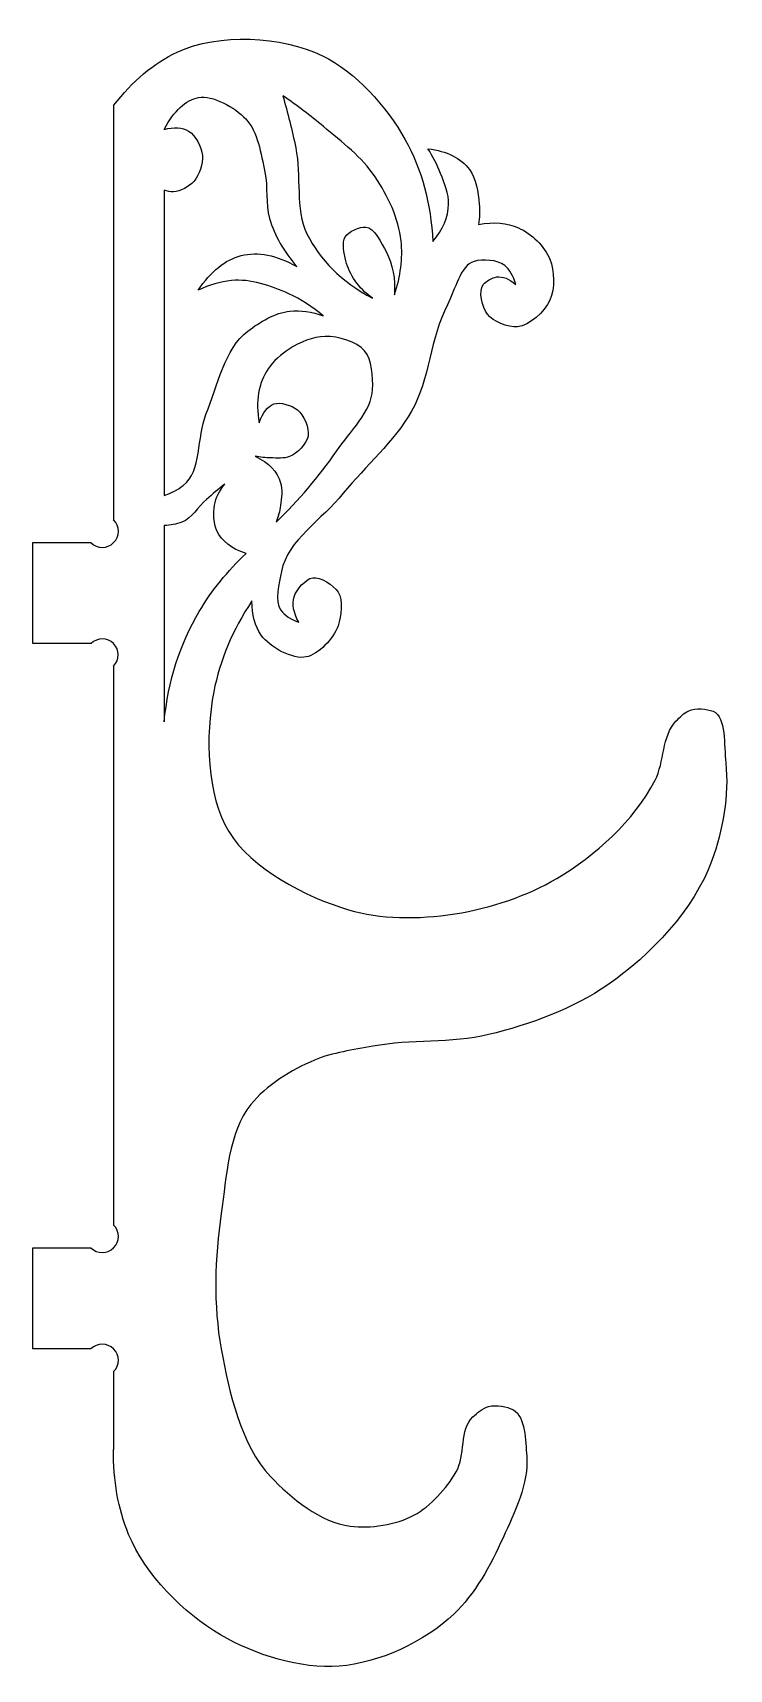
# Model space of a CAD drawing. Header units: millimetres. Extents: x -198 to 283, y -66 to 139.
# Drawn here: x 214.5 to 283.4, y -56.8 to 105.2 of the extents above; entities that cross this region are included whole.
import ezdxf

# ---------------------------------------------------------------- set-up
doc = ezdxf.new("R2010")
doc.units = ezdxf.units.MM
doc.linetypes.add('K5LT32773', pattern=[0])

msp = doc.modelspace()

# ---------------------------------------------------------------- linework, layer by layer
at = {"color": 30, "linetype": 'K5LT32773', "true_color": 0xff8000}
for p, q in [((222.49, 97.97), (222.49, 56.97)), ((227.49, 89.61), (227.49, 59.39)), ((227.49, 56.42), (227.49, 36.97)), ((214.49, 44.72), (214.49, 54.72)), ((214.49, 54.72), (220.25, 54.72)), ((220.27, 44.72), (214.49, 44.72)), ((222.49, 42.5), (222.49, -12.84)), ((214.49, -25.09), (214.49, -15.09)), ((214.49, -15.09), (220.25, -15.09)), ((220.25, -25.09), (214.49, -25.09)), ((222.49, -27.33), (222.49, -35.03))]:
    msp.add_line(p, q, dxfattribs=at)
for centre, radius, start, end in [((221.37, 55.84), 1.59, 225, 45), ((221.38, 43.61), 1.57, 315, 135), ((221.37, -13.96), 1.59, 225, 45), ((221.37, -26.21), 1.59, 315, 135)]:
    msp.add_arc(centre, radius, start, end, dxfattribs=at)
for points, knots in [([(222.49, 97.97), (224.36, 100.41), (226.45, 102.17), (228.79, 103.27), (232.86, 105.19), (239.15, 104.85), (243.15, 102.91), (246.4, 101.34), (249.52, 97.89), (251.34, 94.6), (252.98, 91.66), (253.89, 88.3), (254.07, 84.52)], [0, 0, 0, 0, 1, 1, 1, 2, 2, 2, 3, 3, 3, 4, 4, 4, 4]), ([(227.49, 95.62), (228.49, 97.47), (229.62, 98.52), (230.88, 98.77), (232.28, 99.05), (234.48, 97.8), (235.57, 96.65), (236.76, 95.41), (237.07, 93.2), (237.46, 91.39), (237.78, 89.9), (237.49, 88.25), (237.92, 86.81), (238.43, 85.1), (239.32, 83.52), (240.61, 82.06)], [0, 0, 0, 0, 1, 1, 1, 2, 2, 2, 3, 3, 3, 4, 4, 4, 5, 5, 5, 5]), ([(239.23, 98.95), (239.73, 97.25), (240.16, 95.54), (240.51, 93.81), (241.08, 91), (240.44, 87.72), (241.62, 85.29), (242.87, 82.7), (245.03, 80.57), (248.1, 78.9)], [0, 0, 0, 0, 1, 1, 1, 2, 2, 2, 3, 3, 3, 3]), ([(250.28, 79.25), (250.89, 81.08), (251.11, 82.85), (250.94, 84.58), (250.72, 86.78), (249.61, 89.06), (248.37, 90.92), (247.08, 92.86), (245.08, 94.37), (243.26, 95.89), (241.97, 96.98), (240.63, 98), (239.23, 98.95)], [0, 0, 0, 0, 1, 1, 1, 2, 2, 2, 3, 3, 3, 4, 4, 4, 4]), ([(227.49, 95.62), (228.48, 95.87), (229.29, 95.81), (229.9, 95.45), (230.61, 95.04), (231.2, 93.89), (231.28, 93.05), (231.35, 92.22), (230.99, 91.09), (230.42, 90.47), (229.95, 89.96), (229.09, 89.46), (228.41, 89.44), (228.11, 89.43), (227.8, 89.49), (227.49, 89.61)], [0, 0, 0, 0, 1, 1, 1, 2, 2, 2, 3, 3, 3, 4, 4, 4, 5, 5, 5, 5]), ([(254.07, 84.52), (255.08, 85.72), (255.6, 86.95), (255.64, 88.22), (255.67, 89.21), (255.22, 90.28), (254.84, 91.25), (254.5, 92.11), (254.08, 92.93), (253.58, 93.71)], [0, 0, 0, 0, 1, 1, 1, 2, 2, 2, 3, 3, 3, 3]), ([(253.58, 93.71), (255.49, 93.47), (256.86, 92.79), (257.7, 91.65), (258.35, 90.78), (258.58, 89.39), (258.67, 88.22), (258.73, 87.56), (258.71, 86.89), (258.61, 86.22)], [0, 0, 0, 0, 1, 1, 1, 2, 2, 2, 3, 3, 3, 3]), ([(248.1, 78.9), (246.69, 79.96), (245.82, 81.2), (245.48, 82.62), (245.31, 83.36), (245.05, 84.42), (245.39, 84.98), (245.73, 85.51), (246.84, 86), (247.44, 85.95), (248.28, 85.88), (249, 84.39), (249.48, 83.47), (250.11, 82.23), (250.38, 80.83), (250.28, 79.25)], [0, 0, 0, 0, 1, 1, 1, 2, 2, 2, 3, 3, 3, 4, 4, 4, 5, 5, 5, 5]), ([(258.61, 86.22), (260.11, 86.49), (261.43, 86.38), (262.56, 85.87), (263.82, 85.32), (265.16, 84.03), (265.66, 82.78), (266.12, 81.62), (266.17, 79.83), (265.66, 78.72), (265.13, 77.58), (263.63, 76.17), (262.45, 76.08), (261.53, 76.02), (260.02, 76.58), (259.47, 77.34), (258.97, 78.03), (258.55, 79.61), (259.07, 80.26), (259.34, 80.6), (259.94, 80.94), (260.39, 81.01), (261, 81.09), (261.63, 80.84), (262.28, 80.26)], [0, 0, 0, 0, 1, 1, 1, 2, 2, 2, 3, 3, 3, 4, 4, 4, 5, 5, 5, 6, 6, 6, 7, 7, 7, 8, 8, 8, 8]), ([(230.86, 79.69), (232.1, 81.57), (233.52, 82.72), (235.12, 83.13), (236.76, 83.54), (238.59, 83.18), (240.61, 82.06)], [0, 0, 0, 0, 1, 1, 1, 2, 2, 2, 2]), ([(262.28, 80.26), (262.06, 81.11), (261.7, 81.74), (261.19, 82.15), (260.47, 82.72), (258.99, 82.8), (258.16, 82.55), (256.79, 82.15), (256.3, 79.74), (255.52, 78.26), (253.82, 74.99), (253.77, 70.9), (251.97, 67.73), (250.27, 64.71), (247.44, 62.33), (245.22, 59.6), (243.15, 57.04), (239.7, 54.96), (239.1, 51.87), (238.86, 50.67), (238.37, 48.95), (239.04, 48.03), (239.41, 47.52), (240.01, 47.12), (240.81, 46.83)], [0, 0, 0, 0, 1, 1, 1, 2, 2, 2, 3, 3, 3, 4, 4, 4, 5, 5, 5, 6, 6, 6, 7, 7, 7, 8, 8, 8, 8]), ([(243.24, 77.15), (242.17, 78.06), (241.04, 78.79), (239.82, 79.35), (238.08, 80.15), (236.02, 80.85), (234.15, 80.66), (233.05, 80.55), (231.95, 80.23), (230.86, 79.69)], [0, 0, 0, 0, 1, 1, 1, 2, 2, 2, 3, 3, 3, 3]), ([(227.49, 59.39), (228.22, 59.63), (228.85, 59.96), (229.39, 60.38), (231.22, 61.77), (230.72, 65.13), (231.63, 67.41), (232.76, 70.26), (233.46, 73.87), (235.78, 75.66), (236.94, 76.55), (238.48, 77.48), (239.94, 77.63), (241, 77.74), (242.1, 77.58), (243.24, 77.15)], [0, 0, 0, 0, 1, 1, 1, 2, 2, 2, 3, 3, 3, 4, 4, 4, 5, 5, 5, 5]), ([(238.57, 56.73), (240.81, 58.9), (242.8, 61.24), (244.54, 63.77), (245.88, 65.7), (248.01, 67.68), (248.12, 69.89), (248.18, 71.11), (248.05, 72.83), (247.32, 73.7), (246.55, 74.63), (244.72, 75.15), (243.42, 75.13), (242.24, 75.11), (240.9, 74.54), (239.87, 73.87), (239.09, 73.36), (238.29, 72.67), (237.78, 71.92), (236.82, 70.49), (236.52, 68.72), (236.89, 66.58)], [0, 0, 0, 0, 1, 1, 1, 2, 2, 2, 3, 3, 3, 4, 4, 4, 5, 5, 5, 6, 6, 6, 7, 7, 7, 7]), ([(236.89, 66.58), (237.24, 67.6), (237.72, 68.22), (238.35, 68.44), (238.98, 68.66), (240.11, 68.31), (240.67, 67.87), (241.32, 67.35), (241.87, 66.04), (241.73, 65.26), (241.58, 64.5), (240.69, 63.55), (239.9, 63.24), (239.36, 63.02), (238.64, 63.09), (238.02, 63.1), (237.51, 63.12), (237, 63.17), (236.49, 63.27)], [0, 0, 0, 0, 1, 1, 1, 2, 2, 2, 3, 3, 3, 4, 4, 4, 5, 5, 5, 6, 6, 6, 6]), ([(236.49, 63.27), (237.85, 62.61), (238.69, 61.73), (239.01, 60.65), (239.21, 59.98), (239.12, 59.13), (239.01, 58.4), (238.93, 57.83), (238.78, 57.28), (238.57, 56.73)], [0, 0, 0, 0, 1, 1, 1, 2, 2, 2, 3, 3, 3, 3]), ([(233.48, 60.52), (232.87, 60.02), (232.28, 59.51), (231.69, 59), (230.85, 58.26), (230.22, 57.14), (229.24, 56.74), (228.7, 56.53), (228.12, 56.42), (227.49, 56.42)], [0, 0, 0, 0, 1, 1, 1, 2, 2, 2, 3, 3, 3, 3]), ([(235.6, 53.64), (234.14, 54.11), (233.18, 54.86), (232.72, 55.88), (232.39, 56.6), (232.33, 57.62), (232.48, 58.43), (232.62, 59.16), (232.96, 59.86), (233.48, 60.52)], [0, 0, 0, 0, 1, 1, 1, 2, 2, 2, 3, 3, 3, 3]), ([(227.49, 36.97), (227.89, 41.03), (229.05, 44.67), (230.97, 47.91), (232.2, 49.99), (233.75, 51.9), (235.6, 53.64)], [0, 0, 0, 0, 1, 1, 1, 2, 2, 2, 2]), ([(240.81, 46.83), (240.29, 47.78), (240.14, 48.62), (240.35, 49.35), (240.58, 50.1), (241.5, 51.12), (242.19, 51.24), (242.94, 51.38), (244.26, 50.51), (244.7, 49.81), (245.22, 49), (245.04, 47.45), (244.7, 46.49), (244.25, 45.21), (242.73, 43.64), (241.56, 43.4), (240.23, 43.12), (237.96, 44.34), (237.09, 45.57), (236.48, 46.44), (236.17, 47.57), (236.18, 48.95)], [0, 0, 0, 0, 1, 1, 1, 2, 2, 2, 3, 3, 3, 4, 4, 4, 5, 5, 5, 6, 6, 6, 7, 7, 7, 7]), ([(236.18, 48.95), (234.26, 46.05), (233, 43.06), (232.4, 39.96), (231.54, 35.54), (231.71, 29.7), (233.89, 26.11), (236.1, 22.47), (241.5, 19.63), (245.74, 18.38), (251.98, 16.54), (260.65, 18.11), (266.34, 21.47), (270.1, 23.7), (274.01, 27.21), (276.07, 31.2), (277, 33), (276.73, 35.6), (278.13, 37.04), (278.5, 37.42), (278.92, 37.87), (279.39, 38.07), (280.09, 38.37), (281.19, 38.27), (281.8, 38.02), (283.13, 37.45), (282.87, 34.63), (283.06, 32.92), (283.41, 29.74), (282.76, 26.2), (281.68, 23.25), (279.92, 18.4), (275.65, 13.91), (271.38, 10.94), (267.98, 8.58), (263.68, 7.02), (259.59, 6.02), (255.9, 5.12), (251.9, 5.59), (248.14, 4.87), (246.2, 4.5), (244.15, 4.25), (242.36, 3.5), (240.04, 2.52), (237.58, 0.97), (236.06, -0.91), (233.86, -3.63), (233.67, -8.02), (233.14, -11.67), (232.5, -16.06), (232.34, -20.76), (233.14, -25.09), (233.95, -29.45), (235.08, -34.59), (238.01, -37.72), (240.02, -39.87), (243.02, -42.28), (245.91, -42.64), (247.89, -42.88), (250.42, -42.51), (252.2, -41.55), (253.87, -40.65), (255.41, -38.93), (256.38, -37.26), (257.31, -35.67), (256.72, -33.06), (258.04, -31.82), (258.48, -31.41), (259.03, -30.95), (259.59, -30.79), (260.33, -30.58), (261.43, -30.78), (262.05, -31.13), (263.23, -31.8), (263.25, -34.18), (263.37, -35.7), (263.59, -38.39), (262.16, -41.25), (261.02, -43.78), (259.8, -46.49), (258.24, -49.36), (256.15, -51.34), (253.26, -54.09), (248.72, -56.18), (244.82, -56.49), (241.02, -56.8), (236.44, -55.36), (233.08, -53.4), (229.36, -51.22), (225.64, -47.44), (223.98, -43.44), (222.93, -40.91), (222.44, -38.1), (222.49, -35.03)], [0, 0, 0, 0, 1, 1, 1, 2, 2, 2, 3, 3, 3, 4, 4, 4, 5, 5, 5, 6, 6, 6, 7, 7, 7, 8, 8, 8, 9, 9, 9, 10, 10, 10, 11, 11, 11, 12, 12, 12, 13, 13, 13, 14, 14, 14, 15, 15, 15, 16, 16, 16, 17, 17, 17, 18, 18, 18, 19, 19, 19, 20, 20, 20, 21, 21, 21, 22, 22, 22, 23, 23, 23, 24, 24, 24, 25, 25, 25, 26, 26, 26, 27, 27, 27, 28, 28, 28, 29, 29, 29, 30, 30, 30, 31, 31, 31, 31])]:
    msp.add_open_spline(points, degree=3, knots=knots, dxfattribs=at)

doc.saveas('drawing.dxf')
